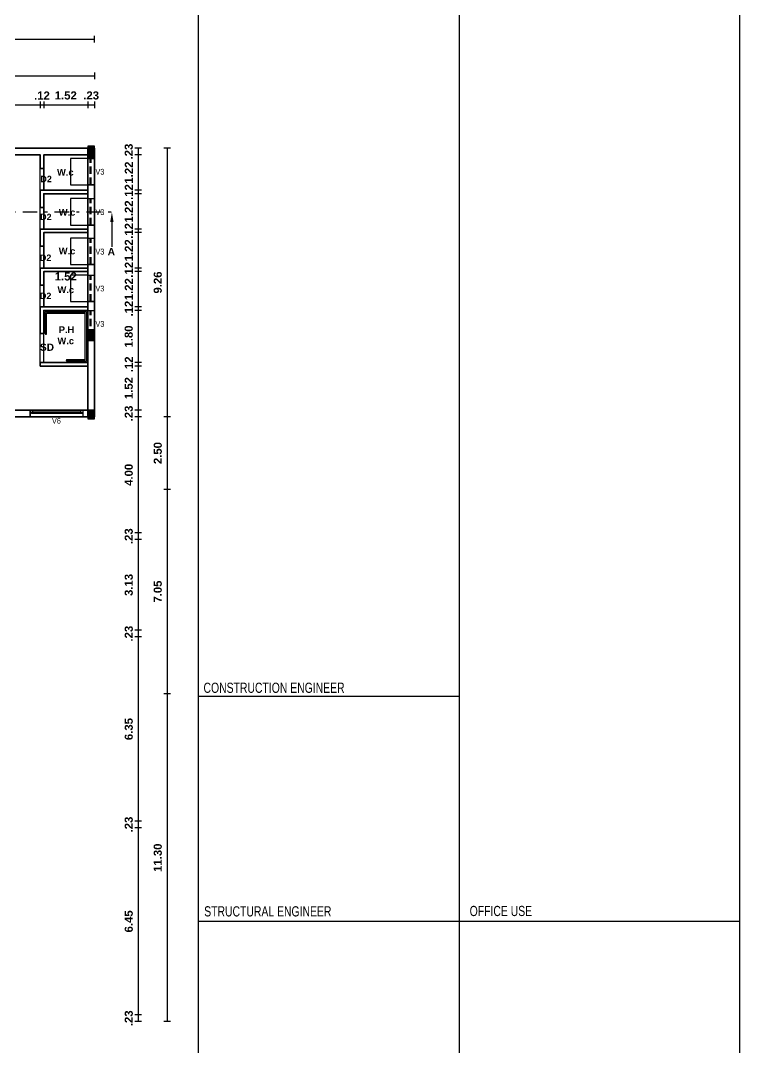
# Model space of a CAD drawing. Header units: metres. Extents: x 0 to 602, y 0 to 196.
# Drawn here: x 362.75 to 387.53, y 67.42 to 102.82 of the extents above; entities that cross this region are included whole.
import ezdxf

# ---------------------------------------------------------------- set-up
doc = ezdxf.new("R2010")
doc.units = ezdxf.units.M
doc.header["$MEASUREMENT"] = 0
doc.linetypes.add('DASHDOT2', pattern=[0.5, 0.25, -0.125, 0, -0.125])
doc.linetypes.add('HIDDEN', pattern=[0.375, 0.25, -0.125])
for name, color, linetype, lineweight in [('BLK_1_FLR_0_BLT_UP_AREA', 4, 'Continuous', 30), ('BLK_1_FLR_0_SP_WC', 7, 'Continuous', 30), ('BLK_1_FLR_0_WATER_CLOSET', 4, 'Continuous', 30)]:
    doc.layers.add(name, color=color, linetype=linetype, lineweight=lineweight)
doc.layers.add('BLK_1_FLR_0_CARPET_AREA', color=10, linetype='Continuous')
doc.layers.add('TOILET_VENTILATION', color=6, linetype='Continuous')
doc.styles.add('.35', font='GILC____.TTF', dxfattribs={"height": 0.35})
doc.styles.add('Ar Bold', font='arialbd.ttf')
doc.styles.get("Standard").update_dxf_attribs({"font": 'swissc.ttf', "height": 0.23})
doc.dimstyles.new('~dimensions', dxfattribs={"dimtxt": 0.28, "dimasz": 0.17, "dimexe": 0.05, "dimexo": 0.0625, "dimgap": 0.06, "dimtad": 1, "dimzin": 4, "dimdsep": 46, "dimtxsty": 'Ar Bold', "dimcen": 0.09, "dimse1": 1, "dimse2": 1, "dimsd1": 1, "dimsd2": 1, "dimclrt": 4, "dimadec": 0, "dimazin": 0, "dimtfac": 1, "dimtix": 1, "dimtofl": 0, "dimtmove": 2, "dimatfit": 3, "dimfxl": 0, "dimtolj": 1, "dimtzin": 0, "dimarcsym": 0})

# ---------------------------------------------------------------- blocks, each defined once
blk = doc.blocks.new('V3-R(p-WOS)')
for p, q in [((0, 0.455), (0, -0.455)), ((0, 0.455), (0.23, 0.455)), ((0.23, 0.455), (0.23, -0.455)), ((0, -0.455), (0.23, -0.455))]:
    blk.add_line(p, q)
at = {"linetype": 'HIDDEN'}
for p, q in [((0.085, -0.455), (0.085, 0.455)), ((0.115, -0.455), (0.115, 0.455))]:
    blk.add_line(p, q, dxfattribs=at)
blk.add_text('V3', height=0.2).set_placement((0.264, -0.109))
blk = doc.blocks.new('*D938')
at = {"layer": 'Defpoints', "color": 0, "linetype": 'Continuous', "lineweight": 30}
for p in [(359.072, 100.031), (363.432, 100.031), (363.432, 100.031)]:
    blk.add_point(p, dxfattribs=at)
at = {"color": 4, "linetype": 'Continuous', "insert": (361.252, 100.234), "char_height": 0.28, "attachment_point": 5, "style": 'Ar Bold'}
blk.add_mtext('\\A1;4.36', dxfattribs=at)
blk = doc.blocks.new('*D939')
at = {"layer": 'Defpoints', "color": 0, "linetype": 'Continuous', "lineweight": 30}
for p in [(363.432, 100.031), (363.552, 100.031), (363.552, 100.031)]:
    blk.add_point(p, dxfattribs=at)
at = {"color": 4, "linetype": 'Continuous', "insert": (363.492, 100.232), "char_height": 0.28, "attachment_point": 5, "style": 'Ar Bold'}
blk.add_mtext('\\A1;.12', dxfattribs=at)
blk = doc.blocks.new('*D940')
at = {"layer": 'Defpoints', "color": 0, "linetype": 'Continuous', "lineweight": 30}
for p in [(363.552, 100.031), (365.072, 100.031), (365.072, 99.916)]:
    blk.add_point(p, dxfattribs=at)
at = {"color": 4, "linetype": 'Continuous', "insert": (364.312, 100.234), "char_height": 0.28, "attachment_point": 5, "style": 'Ar Bold'}
blk.add_mtext('\\A1;1.52', dxfattribs=at)
blk = doc.blocks.new('*D941')
at = {"layer": 'Defpoints', "color": 0, "linetype": 'Continuous', "lineweight": 30}
for p in [(365.072, 99.916), (365.302, 100.031), (365.302, 100.031)]:
    blk.add_point(p, dxfattribs=at)
at = {"color": 4, "linetype": 'Continuous', "insert": (365.187, 100.234), "char_height": 0.28, "attachment_point": 5, "style": 'Ar Bold'}
blk.add_mtext('\\A1;.23', dxfattribs=at)
blk = doc.blocks.new('*D942')
at = {"layer": 'Defpoints', "color": 0, "linetype": 'Continuous', "lineweight": 30}
for p in [(306.612, 101.02), (306.612, 100.916), (365.302, 100.916)]:
    blk.add_point(p, dxfattribs=at)
at = {"color": 4, "linetype": 'Continuous', "insert": (335.957, 101.223), "char_height": 0.28, "attachment_point": 5, "style": 'Ar Bold'}
blk.add_mtext('\\A1;58.69', dxfattribs=at)
blk = doc.blocks.new('*D943')
at = {"layer": 'Defpoints', "color": 0, "linetype": 'Continuous', "lineweight": 30}
for p in [(366.687, 68.536), (366.687, 68.536), (366.687, 68.306)]:
    blk.add_point(p, dxfattribs=at)
at = {"color": 4, "linetype": 'Continuous', "insert": (366.484, 68.421), "char_height": 0.28, "attachment_point": 5, "rotation": 90, "style": 'Ar Bold'}
blk.add_mtext('\\A1;.23', dxfattribs=at)
blk = doc.blocks.new('*D944')
at = {"layer": 'Defpoints', "color": 0, "linetype": 'Continuous', "lineweight": 30}
for p in [(366.687, 74.986), (366.687, 74.986), (366.687, 68.536)]:
    blk.add_point(p, dxfattribs=at)
at = {"color": 4, "linetype": 'Continuous', "insert": (366.484, 71.761), "char_height": 0.28, "attachment_point": 5, "rotation": 90, "style": 'Ar Bold'}
blk.add_mtext('\\A1;6.45', dxfattribs=at)
blk = doc.blocks.new('*D945')
at = {"layer": 'Defpoints', "color": 0, "linetype": 'Continuous', "lineweight": 30}
for p in [(366.687, 75.216), (366.687, 75.216), (366.687, 74.986)]:
    blk.add_point(p, dxfattribs=at)
at = {"color": 4, "linetype": 'Continuous', "insert": (366.484, 75.101), "char_height": 0.28, "attachment_point": 5, "rotation": 90, "style": 'Ar Bold'}
blk.add_mtext('\\A1;.23', dxfattribs=at)
blk = doc.blocks.new('*D946')
at = {"layer": 'Defpoints', "color": 0, "linetype": 'Continuous', "lineweight": 30}
for p in [(366.687, 81.566), (366.687, 81.566), (366.687, 75.216)]:
    blk.add_point(p, dxfattribs=at)
at = {"color": 4, "linetype": 'Continuous', "insert": (366.484, 78.391), "char_height": 0.28, "attachment_point": 5, "rotation": 90, "style": 'Ar Bold'}
blk.add_mtext('\\A1;6.35', dxfattribs=at)
blk = doc.blocks.new('*D947')
at = {"layer": 'Defpoints', "color": 0, "linetype": 'Continuous', "lineweight": 30}
for p in [(366.687, 81.796), (366.687, 81.796), (366.687, 81.566)]:
    blk.add_point(p, dxfattribs=at)
at = {"color": 4, "linetype": 'Continuous', "insert": (366.484, 81.681), "char_height": 0.28, "attachment_point": 5, "rotation": 90, "style": 'Ar Bold'}
blk.add_mtext('\\A1;.23', dxfattribs=at)
blk = doc.blocks.new('*D948')
at = {"layer": 'Defpoints', "color": 0, "linetype": 'Continuous', "lineweight": 30}
for p in [(366.687, 84.926), (366.687, 84.926), (366.687, 81.796)]:
    blk.add_point(p, dxfattribs=at)
at = {"color": 4, "linetype": 'Continuous', "insert": (366.484, 83.361), "char_height": 0.28, "attachment_point": 5, "rotation": 90, "style": 'Ar Bold'}
blk.add_mtext('\\A1;3.13', dxfattribs=at)
blk = doc.blocks.new('*D949')
at = {"layer": 'Defpoints', "color": 0, "linetype": 'Continuous', "lineweight": 30}
for p in [(366.687, 85.156), (366.687, 85.156), (366.687, 84.926)]:
    blk.add_point(p, dxfattribs=at)
at = {"color": 4, "linetype": 'Continuous', "insert": (366.484, 85.041), "char_height": 0.28, "attachment_point": 5, "rotation": 90, "style": 'Ar Bold'}
blk.add_mtext('\\A1;.23', dxfattribs=at)
blk = doc.blocks.new('*D950')
at = {"layer": 'Defpoints', "color": 0, "linetype": 'Continuous', "lineweight": 30}
for p in [(366.687, 89.156), (366.687, 89.156), (366.687, 85.156)]:
    blk.add_point(p, dxfattribs=at)
at = {"color": 4, "linetype": 'Continuous', "insert": (366.484, 87.156), "char_height": 0.28, "attachment_point": 5, "rotation": 90, "style": 'Ar Bold'}
blk.add_mtext('\\A1;4.00', dxfattribs=at)
blk = doc.blocks.new('*D951')
at = {"layer": 'Defpoints', "color": 0, "linetype": 'Continuous', "lineweight": 30}
for p in [(366.687, 89.386), (366.687, 89.386), (366.687, 89.156)]:
    blk.add_point(p, dxfattribs=at)
at = {"color": 4, "linetype": 'Continuous', "insert": (366.484, 89.271), "char_height": 0.28, "attachment_point": 5, "rotation": 90, "style": 'Ar Bold'}
blk.add_mtext('\\A1;.23', dxfattribs=at)
blk = doc.blocks.new('*D952')
at = {"layer": 'Defpoints', "color": 0, "linetype": 'Continuous', "lineweight": 30}
for p in [(366.687, 90.906), (366.687, 90.906), (366.687, 89.386)]:
    blk.add_point(p, dxfattribs=at)
at = {"color": 4, "linetype": 'Continuous', "insert": (366.484, 90.146), "char_height": 0.28, "attachment_point": 5, "rotation": 90, "style": 'Ar Bold'}
blk.add_mtext('\\A1;1.52', dxfattribs=at)
blk = doc.blocks.new('*D953')
at = {"layer": 'Defpoints', "color": 0, "linetype": 'Continuous', "lineweight": 30}
for p in [(366.687, 91.026), (366.687, 91.026), (366.687, 90.906)]:
    blk.add_point(p, dxfattribs=at)
at = {"color": 4, "linetype": 'Continuous', "insert": (366.486, 90.966), "char_height": 0.28, "attachment_point": 5, "rotation": 90, "style": 'Ar Bold'}
blk.add_mtext('\\A1;.12', dxfattribs=at)
blk = doc.blocks.new('*D954')
at = {"layer": 'Defpoints', "color": 0, "linetype": 'Continuous', "lineweight": 30}
for p in [(366.687, 92.826), (366.687, 92.826), (366.687, 91.026)]:
    blk.add_point(p, dxfattribs=at)
at = {"color": 4, "linetype": 'Continuous', "insert": (366.483, 91.926), "char_height": 0.28, "attachment_point": 5, "rotation": 90, "style": 'Ar Bold'}
blk.add_mtext('\\A1;1.80', dxfattribs=at)
blk = doc.blocks.new('*D955')
at = {"layer": 'Defpoints', "color": 0, "linetype": 'Continuous', "lineweight": 30}
for p in [(366.687, 92.946), (366.687, 92.946), (366.687, 92.826)]:
    blk.add_point(p, dxfattribs=at)
at = {"color": 4, "linetype": 'Continuous', "insert": (366.486, 92.886), "char_height": 0.28, "attachment_point": 5, "rotation": 90, "style": 'Ar Bold'}
blk.add_mtext('\\A1;.12', dxfattribs=at)
blk = doc.blocks.new('*D956')
at = {"layer": 'Defpoints', "color": 0, "linetype": 'Continuous', "lineweight": 30}
for p in [(366.687, 94.166), (366.687, 94.166), (366.687, 92.946)]:
    blk.add_point(p, dxfattribs=at)
at = {"color": 4, "linetype": 'Continuous', "insert": (366.486, 93.556), "char_height": 0.28, "attachment_point": 5, "rotation": 90, "style": 'Ar Bold'}
blk.add_mtext('\\A1;1.22', dxfattribs=at)
blk = doc.blocks.new('*D957')
at = {"layer": 'Defpoints', "color": 0, "linetype": 'Continuous', "lineweight": 30}
for p in [(366.687, 94.286), (366.687, 94.286), (366.687, 94.166)]:
    blk.add_point(p, dxfattribs=at)
at = {"color": 4, "linetype": 'Continuous', "insert": (366.486, 94.226), "char_height": 0.28, "attachment_point": 5, "rotation": 90, "style": 'Ar Bold'}
blk.add_mtext('\\A1;.12', dxfattribs=at)
blk = doc.blocks.new('*D958')
at = {"layer": 'Defpoints', "color": 0, "linetype": 'Continuous', "lineweight": 30}
for p in [(366.687, 95.506), (366.687, 95.506), (366.687, 94.286)]:
    blk.add_point(p, dxfattribs=at)
at = {"color": 4, "linetype": 'Continuous', "insert": (366.486, 94.896), "char_height": 0.28, "attachment_point": 5, "rotation": 90, "style": 'Ar Bold'}
blk.add_mtext('\\A1;1.22', dxfattribs=at)
blk = doc.blocks.new('*D959')
at = {"layer": 'Defpoints', "color": 0, "linetype": 'Continuous', "lineweight": 30}
for p in [(366.687, 95.626), (366.687, 95.626), (366.687, 95.506)]:
    blk.add_point(p, dxfattribs=at)
at = {"color": 4, "linetype": 'Continuous', "insert": (366.486, 95.566), "char_height": 0.28, "attachment_point": 5, "rotation": 90, "style": 'Ar Bold'}
blk.add_mtext('\\A1;.12', dxfattribs=at)
blk = doc.blocks.new('*D960')
at = {"layer": 'Defpoints', "color": 0, "linetype": 'Continuous', "lineweight": 30}
for p in [(366.687, 96.846), (366.687, 96.846), (366.687, 95.626)]:
    blk.add_point(p, dxfattribs=at)
at = {"color": 4, "linetype": 'Continuous', "insert": (366.486, 96.236), "char_height": 0.28, "attachment_point": 5, "rotation": 90, "style": 'Ar Bold'}
blk.add_mtext('\\A1;1.22', dxfattribs=at)
blk = doc.blocks.new('*D961')
at = {"layer": 'Defpoints', "color": 0, "linetype": 'Continuous', "lineweight": 30}
for p in [(366.687, 96.966), (366.687, 96.966), (366.687, 96.846)]:
    blk.add_point(p, dxfattribs=at)
at = {"color": 4, "linetype": 'Continuous', "insert": (366.486, 96.906), "char_height": 0.28, "attachment_point": 5, "rotation": 90, "style": 'Ar Bold'}
blk.add_mtext('\\A1;.12', dxfattribs=at)
blk = doc.blocks.new('*D962')
at = {"layer": 'Defpoints', "color": 0, "linetype": 'Continuous', "lineweight": 30}
for p in [(366.687, 98.186), (366.687, 98.186), (366.687, 96.966)]:
    blk.add_point(p, dxfattribs=at)
at = {"color": 4, "linetype": 'Continuous', "insert": (366.486, 97.576), "char_height": 0.28, "attachment_point": 5, "rotation": 90, "style": 'Ar Bold'}
blk.add_mtext('\\A1;1.22', dxfattribs=at)
blk = doc.blocks.new('*D963')
at = {"layer": 'Defpoints', "color": 0, "linetype": 'Continuous', "lineweight": 30}
for p in [(366.687, 98.416), (366.687, 98.416), (366.687, 98.186)]:
    blk.add_point(p, dxfattribs=at)
at = {"color": 4, "linetype": 'Continuous', "insert": (366.484, 98.301), "char_height": 0.28, "attachment_point": 5, "rotation": 90, "style": 'Ar Bold'}
blk.add_mtext('\\A1;.23', dxfattribs=at)
blk = doc.blocks.new('*D964')
at = {"layer": 'Defpoints', "color": 0, "linetype": 'Continuous', "lineweight": 30}
for p in [(367.687, 79.606), (367.687, 79.606), (367.687, 68.306)]:
    blk.add_point(p, dxfattribs=at)
at = {"color": 4, "linetype": 'Continuous', "insert": (367.484, 73.956), "char_height": 0.28, "attachment_point": 5, "rotation": 90, "style": 'Ar Bold'}
blk.add_mtext('\\A1;11.30', dxfattribs=at)
blk = doc.blocks.new('*D965')
at = {"layer": 'Defpoints', "color": 0, "linetype": 'Continuous', "lineweight": 30}
for p in [(367.687, 86.656), (367.687, 86.656), (367.687, 79.606)]:
    blk.add_point(p, dxfattribs=at)
at = {"color": 4, "linetype": 'Continuous', "insert": (367.484, 83.131), "char_height": 0.28, "attachment_point": 5, "rotation": 90, "style": 'Ar Bold'}
blk.add_mtext('\\A1;7.05', dxfattribs=at)
blk = doc.blocks.new('*D966')
at = {"layer": 'Defpoints', "color": 0, "linetype": 'Continuous', "lineweight": 30}
for p in [(367.687, 89.156), (367.687, 89.156), (367.687, 86.656)]:
    blk.add_point(p, dxfattribs=at)
at = {"color": 4, "linetype": 'Continuous', "insert": (367.484, 87.906), "char_height": 0.28, "attachment_point": 5, "rotation": 90, "style": 'Ar Bold'}
blk.add_mtext('\\A1;2.50', dxfattribs=at)
blk = doc.blocks.new('*D967')
at = {"layer": 'Defpoints', "color": 0, "linetype": 'Continuous', "lineweight": 30}
for p in [(367.687, 98.416), (367.687, 98.416), (367.687, 89.156)]:
    blk.add_point(p, dxfattribs=at)
at = {"color": 4, "linetype": 'Continuous', "insert": (367.483, 93.786), "char_height": 0.28, "attachment_point": 5, "rotation": 90, "style": 'Ar Bold'}
blk.add_mtext('\\A1;9.26', dxfattribs=at)
blk = doc.blocks.new('*D1016')
at = {"layer": 'Defpoints', "color": 0, "linetype": 'Continuous', "lineweight": 30}
for p in [(363.552, 94.166), (365.072, 94.166), (363.552, 93.791)]:
    blk.add_point(p, dxfattribs=at)
at = {"color": 4, "linetype": 'Continuous', "insert": (364.312, 93.994), "char_height": 0.28, "attachment_point": 5, "style": 'Ar Bold'}
blk.add_mtext('\\A1;1.52', dxfattribs=at)
blk = doc.blocks.new('*D1107')
at = {"layer": 'Defpoints', "color": 0, "linetype": 'Continuous', "lineweight": 30}
for p in [(320.252, 102.289), (365.301, 102.126), (365.302, 102.289)]:
    blk.add_point(p, dxfattribs=at)
at = {"color": 4, "linetype": 'Continuous', "insert": (342.777, 102.391), "char_height": 0.28, "attachment_point": 5, "rotation": 359.8406, "style": 'Ar Bold'}
blk.add_mtext('\\A1;45.05', dxfattribs=at)

msp = doc.modelspace()

# ---------------------------------------------------------------- hatches: boundary and pattern name
at = {"linetype": 'Continuous', "ltscale": 0.1}
h = msp.add_hatch(color=8, dxfattribs=at)
h.dxf.hatch_style = 1
h.paths.add_polyline_path([(365.072, 98.491), (365.072, 98.111), (365.302, 98.111), (365.302, 98.491)])
h = msp.add_hatch(color=8, dxfattribs=at)
h.dxf.hatch_style = 1
h.paths.add_polyline_path([(365.072, 91.781), (365.072, 92.161), (365.302, 92.161), (365.302, 91.781)])
h = msp.add_hatch(color=8, dxfattribs=at)
h.dxf.hatch_style = 1
h.paths.add_polyline_path([(365.072, 89.386), (365.072, 89.086), (365.302, 89.086), (365.302, 89.386)])

# ---------------------------------------------------------------- linework, layer by layer
at = {"color": 5}
for p, q in [((368.884, 64.21), (368.884, 139.094)), ((377.884, 64.21), (377.884, 131.645)), ((368.884, 79.526), (377.884, 79.526)), ((368.884, 71.775), (387.534, 71.775))]:
    msp.add_line(p, q, dxfattribs=at)
at = {"linetype": 'Continuous'}
for p, q in [((306.612, 102.174), (365.302, 102.174)), ((365.302, 102.059), (365.302, 102.289)), ((306.612, 100.916), (365.302, 100.916)), ((365.302, 101.031), (365.302, 100.801)), ((306.612, 99.916), (365.302, 99.916)), ((363.432, 100.031), (363.432, 99.801)), ((363.552, 100.031), (363.552, 99.801)), ((365.072, 100.031), (365.072, 99.801)), ((365.302, 100.031), (365.302, 99.801)), ((366.917, 98.416), (366.687, 98.416)), ((366.917, 98.186), (366.687, 98.186)), ((366.802, 98.416), (366.802, 68.306)), ((367.917, 98.416), (367.687, 98.416)), ((367.802, 98.416), (367.802, 68.306)), ((366.917, 96.966), (366.687, 96.966)), ((366.917, 96.846), (366.687, 96.846)), ((366.917, 95.626), (366.687, 95.626)), ((366.917, 95.506), (366.687, 95.506)), ((366.917, 94.286), (366.687, 94.286)), ((366.917, 94.166), (366.687, 94.166)), ((366.917, 92.946), (366.687, 92.946)), ((366.917, 92.826), (366.687, 92.826)), ((366.917, 91.026), (366.687, 91.026)), ((366.917, 90.906), (366.687, 90.906)), ((366.917, 89.386), (366.687, 89.386)), ((366.917, 89.156), (366.687, 89.156)), ((367.917, 89.156), (367.687, 89.156)), ((367.917, 86.656), (367.687, 86.656)), ((366.917, 85.156), (366.687, 85.156)), ((366.917, 84.926), (366.687, 84.926)), ((366.917, 81.796), (366.687, 81.796)), ((366.917, 81.566), (366.687, 81.566)), ((367.917, 79.606), (367.687, 79.606)), ((366.917, 75.216), (366.687, 75.216)), ((366.917, 74.986), (366.687, 74.986)), ((366.917, 68.536), (366.687, 68.536)), ((366.917, 68.306), (366.687, 68.306)), ((367.917, 68.306), (367.687, 68.306))]:
    msp.add_line(p, q, dxfattribs=at)
at = {"linetype": 'Continuous', "ltscale": 0.1}
for p, q in [((365.302, 98.416), (306.612, 98.416)), ((363.432, 98.186), (359.072, 98.186)), ((363.432, 90.906), (363.432, 98.186)), ((365.072, 98.186), (363.552, 98.186)), ((363.552, 97.716), (363.552, 98.186)), ((365.302, 89.156), (365.302, 98.416)), ((363.552, 97.716), (363.432, 97.716)), ((365.072, 96.966), (363.432, 96.966)), ((365.072, 96.846), (363.552, 96.846)), ((363.552, 96.376), (363.552, 96.846)), ((363.552, 96.376), (363.432, 96.376)), ((365.072, 95.626), (363.432, 95.626)), ((363.552, 95.036), (363.552, 95.506)), ((365.072, 95.506), (363.552, 95.506)), ((363.552, 95.036), (363.432, 95.036)), ((365.072, 94.286), (363.432, 94.286)), ((363.552, 93.696), (363.552, 94.166)), ((365.072, 94.166), (363.552, 94.166)), ((363.552, 93.696), (363.432, 93.696)), ((365.072, 92.946), (363.432, 92.946)), ((363.552, 92.026), (363.552, 92.826)), ((365.072, 92.826), (363.552, 92.826)), ((363.552, 92.026), (363.432, 92.026)), ((365.072, 91.781), (365.072, 91.856)), ((365.302, 91.781), (365.302, 91.856)), ((365.072, 91.026), (363.432, 91.026)), ((365.072, 90.906), (363.432, 90.906)), ((365.302, 89.156), (365.302, 89.386)), ((315.952, 89.156), (365.302, 89.156))]:
    msp.add_line(p, q, dxfattribs=at)
at = {"color": 71, "linetype": 'DASHDOT2', "ltscale": 2}
msp.add_line((305.629, 96.22), (365.902, 96.22), dxfattribs=at)
at = {"color": 8, "linetype": 'Continuous', "ltscale": 0.1}
for p, q in [((363.602, 92.026), (363.602, 92.776)), ((363.602, 92.776), (365.022, 92.776)), ((364.205, 92.776), (364.205, 92.826)), ((364.255, 92.776), (364.255, 92.826)), ((365.022, 92.776), (365.022, 91.076)), ((363.549, 92.448), (363.599, 92.451)), ((363.552, 92.398), (363.602, 92.401)), ((363.652, 92.026), (363.652, 92.726)), ((363.652, 92.726), (364.972, 92.726)), ((364.972, 92.726), (364.972, 91.126)), ((365.022, 92.4), (365.072, 92.4)), ((365.022, 92.35), (365.072, 92.35)), ((365.022, 91.444), (365.072, 91.444)), ((365.022, 91.394), (365.072, 91.394)), ((364.972, 91.126), (364.352, 91.126)), ((365.022, 91.076), (364.352, 91.076)), ((364.651, 91.026), (364.651, 91.076)), ((364.701, 91.026), (364.701, 91.076))]:
    msp.add_line(p, q, dxfattribs=at)
for p, q in [((363.085, 89.386), (364.905, 89.386)), ((363.085, 89.386), (363.085, 89.156)), ((363.135, 89.286), (363.085, 89.286)), ((363.135, 89.316), (363.135, 89.286)), ((363.165, 89.316), (363.135, 89.316)), ((363.135, 89.286), (364.855, 89.286)), ((363.165, 89.386), (363.165, 89.316)), ((364.825, 89.316), (363.165, 89.316)), ((364.825, 89.386), (364.825, 89.316)), ((364.825, 89.316), (364.855, 89.316)), ((364.855, 89.316), (364.855, 89.286)), ((364.855, 89.286), (364.905, 89.286)), ((364.905, 89.386), (364.905, 89.156)), ((363.085, 89.156), (364.905, 89.156))]:
    msp.add_line(p, q)
at = {"color": 5}
msp.add_lwpolyline([(387.534, 64.21), (303.031, 64.21), (303.031, 139.094), (387.534, 139.094)], close=True, dxfattribs=at)
at = {"color": 5, "linetype": 'Continuous', "ltscale": 0.1}
for points in [[(365.072, 98.491), (365.072, 98.111), (365.302, 98.111), (365.302, 98.491)], [(365.072, 91.781), (365.072, 92.161), (365.302, 92.161), (365.302, 91.781)], [(365.072, 89.386), (365.072, 89.086), (365.302, 89.086), (365.302, 89.386)]]:
    msp.add_lwpolyline(points, close=True, dxfattribs=at)
at = {"linetype": 'Continuous', "ltscale": 0.1}
msp.add_lwpolyline([(359.072, 89.386), (365.072, 89.386), (365.072, 98.186)], dxfattribs=at)
at = {"color": 1, "linetype": 'Continuous', "ltscale": 0.1}
for points in [[(365.072, 98.416), (362.519, 98.416), (362.519, 98.186), (363.432, 98.186), (363.432, 97.716), (363.552, 97.716), (363.552, 98.186), (365.072, 98.186)], [(365.302, 97.157), (365.072, 97.157), (365.072, 96.677), (365.302, 96.677)], [(365.302, 95.767), (365.072, 95.767), (365.072, 95.315), (365.302, 95.315)], [(365.302, 94.405), (365.072, 94.405), (365.072, 94.043), (365.302, 94.043)], [(365.302, 93.133), (365.072, 93.133), (365.072, 92.822), (365.302, 92.822)], [(365.302, 91.781), (365.072, 91.781), (365.072, 89.386), (365.302, 89.386)], [(363.085, 89.386), (361.128, 89.386), (361.128, 89.156), (363.085, 89.156)], [(365.072, 89.386), (364.905, 89.386), (364.905, 89.156), (365.072, 89.156)]]:
    msp.add_lwpolyline(points, close=True, dxfattribs=at)
at = {"color": 1}
msp.add_lwpolyline([(365.902, 95.87), (365.902, 95.02)], dxfattribs=at)
at = {"color": 8, "linetype": 'Continuous', "ltscale": 0.1}
for centre, start, end in [((363.627, 92.026), 180, 0), ((364.352, 91.101), 90, 270)]:
    msp.add_arc(centre, 0.025, start, end, dxfattribs=at)
at = {"color": 1}
msp.add_solid([(365.844, 95.87), (365.902, 96.22), (365.96, 95.87)], dxfattribs=at)
at = {"layer": 'BLK_1_FLR_0_BLT_UP_AREA', "color": 26, "lineweight": 35}
msp.add_lwpolyline([(306.612, 98.416), (365.302, 98.416), (365.302, 89.156), (315.952, 89.156), (315.952, 86.656), (320.252, 86.656), (320.252, 79.606), (315.952, 79.606), (315.952, 68.306), (306.612, 68.306)], close=True, dxfattribs=at)
at = {"layer": 'BLK_1_FLR_0_CARPET_AREA', "color": 26, "lineweight": 35}
msp.add_lwpolyline([(359.072, 98.186), (363.432, 98.186), (363.432, 97.716), (363.552, 97.716), (363.552, 98.186), (365.072, 98.186), (365.072, 96.966), (363.432, 96.966), (363.432, 96.376), (363.552, 96.376), (363.552, 96.846), (365.072, 96.846), (365.072, 95.626), (363.432, 95.626), (363.432, 95.036), (363.552, 95.036), (363.552, 95.506), (365.072, 95.506), (365.072, 94.286), (363.432, 94.286), (363.432, 93.696), (363.552, 93.696), (363.552, 94.166), (365.072, 94.166), (365.072, 92.946), (363.432, 92.946), (363.432, 92.026), (363.552, 92.026), (363.552, 92.826), (365.072, 92.826), (365.072, 91.026), (363.432, 91.026), (363.432, 90.906), (365.072, 90.906), (365.072, 89.386), (359.072, 89.386)], dxfattribs=at)
at = {"layer": 'BLK_1_FLR_0_SP_WC', "color": 233, "lineweight": 30}
msp.add_lwpolyline([(363.552, 92.826), (365.072, 92.826), (365.072, 91.026), (363.552, 91.026)], close=True, dxfattribs=at)
at = {"layer": 'BLK_1_FLR_0_WATER_CLOSET', "color": 2, "linetype": 'Continuous', "lineweight": 35, "ltscale": 0.25}
for points in [[(363.552, 98.186), (365.072, 98.186), (365.072, 96.966), (363.552, 96.966)], [(363.552, 96.846), (365.072, 96.846), (365.072, 95.626), (363.552, 95.626)], [(363.552, 95.506), (365.072, 95.506), (365.072, 94.286), (363.552, 94.286)], [(363.552, 94.166), (365.072, 94.166), (365.072, 92.946), (363.552, 92.946)]]:
    msp.add_lwpolyline(points, close=True, dxfattribs=at)
at = {"layer": 'TOILET_VENTILATION', "color": 6, "lineweight": 30}
for points in [[(364.47, 97.159), (365.072, 97.159), (365.072, 98.067), (364.47, 98.067)], [(364.47, 95.769), (365.072, 95.769), (365.072, 96.677), (364.47, 96.677)], [(364.47, 94.407), (365.072, 94.407), (365.072, 95.315), (364.47, 95.315)], [(364.47, 93.135), (365.072, 93.135), (365.072, 94.043), (364.47, 94.043)]]:
    msp.add_lwpolyline(points, close=True, dxfattribs=at)

# ---------------------------------------------------------------- block references
at = {"linetype": 'Continuous', "ltscale": 0.1}
for p in [(365.072, 97.612), (365.072, 96.222), (365.072, 94.86), (365.072, 93.588), (365.072, 92.367)]:
    msp.add_blockref('V3-R(p-WOS)', p, dxfattribs=at)

# ---------------------------------------------------------------- texts
for s, height, style, p in [('D2', 0.22, 'Ar Bold', (363.439, 97.245)), ('W.c', 0.23, 'Ar Bold', (364.011, 97.471)), ('W.c', 0.23, 'Ar Bold', (364.071, 96.092)), ('D2', 0.22, 'Ar Bold', (363.429, 95.937)), ('W.c', 0.23, 'Ar Bold', (364.071, 94.757)), ('A', 0.25, 'Ar Bold', (365.756, 94.728)), ('D2', 0.22, 'Ar Bold', (363.421, 94.531)), ('W.c', 0.23, 'Ar Bold', (364.028, 93.421)), ('D2', 0.22, 'Ar Bold', (363.422, 93.215)), ('P.H', 0.23, 'Ar Bold', (364.069, 92.045)), ('W.c', 0.23, 'Ar Bold', (364.025, 91.659)), ('SD', 0.25, 'Ar Bold', (363.422, 91.431)), ('CONSTRUCTION ENGINEER', 0.35, '.35', (369.06, 79.641)), ('STRUCTURAL ENGINEER', 0.35, '.35', (369.084, 71.933)), ('OFFICE USE', 0.35, '.35', (378.234, 71.946))]:
    msp.add_text(s, height=height, dxfattribs=dict(style=style)).set_placement(p)
msp.add_text('V6', height=0.2).set_placement((363.836, 88.919))

# ---------------------------------------------------------------- dimensions: what is measured, and where the dimension line sits
at = {"linetype": 'Continuous'}
for base, p1, p2, angle, picture, middle in [((365.301, 102.126), (320.252, 102.289), (365.302, 102.289), 179.8406, '*D1107', (342.777, 102.391)), ((363.432, 100.031), (359.072, 100.031), (363.432, 100.031), 180, '*D938', (361.252, 100.234)), ((363.552, 100.031), (363.432, 100.031), (363.552, 100.031), 180, '*D939', (363.492, 100.232)), ((365.072, 100.031), (363.552, 100.031), (365.072, 99.916), 180, '*D940', (364.312, 100.234)), ((365.302, 100.031), (365.072, 99.916), (365.302, 100.031), 180, '*D941', (365.187, 100.234)), ((366.687, 98.416), (366.687, 98.186), (366.687, 98.416), 270, '*D963', (366.484, 98.301)), ((366.687, 98.186), (366.687, 96.966), (366.687, 98.186), 270, '*D962', (366.486, 97.576)), ((367.687, 98.416), (367.687, 89.156), (367.687, 98.416), 270, '*D967', (367.483, 93.786)), ((366.687, 96.966), (366.687, 96.846), (366.687, 96.966), 270, '*D961', (366.486, 96.906)), ((366.687, 96.846), (366.687, 95.626), (366.687, 96.846), 270, '*D960', (366.486, 96.236)), ((366.687, 95.626), (366.687, 95.506), (366.687, 95.626), 270, '*D959', (366.486, 95.566)), ((366.687, 95.506), (366.687, 94.286), (366.687, 95.506), 270, '*D958', (366.486, 94.896)), ((366.687, 94.286), (366.687, 94.166), (366.687, 94.286), 270, '*D957', (366.486, 94.226)), ((366.687, 94.166), (366.687, 92.946), (366.687, 94.166), 270, '*D956', (366.486, 93.556)), ((366.687, 92.946), (366.687, 92.826), (366.687, 92.946), 270, '*D955', (366.486, 92.886)), ((366.687, 92.826), (366.687, 91.026), (366.687, 92.826), 270, '*D954', (366.483, 91.926)), ((366.687, 91.026), (366.687, 90.906), (366.687, 91.026), 270, '*D953', (366.486, 90.966)), ((366.687, 90.906), (366.687, 89.386), (366.687, 90.906), 270, '*D952', (366.484, 90.146)), ((366.687, 89.386), (366.687, 89.156), (366.687, 89.386), 270, '*D951', (366.484, 89.271)), ((366.687, 89.156), (366.687, 85.156), (366.687, 89.156), 270, '*D950', (366.484, 87.156)), ((367.687, 89.156), (367.687, 86.656), (367.687, 89.156), 270, '*D966', (367.484, 87.906)), ((367.687, 86.656), (367.687, 79.606), (367.687, 86.656), 270, '*D965', (367.484, 83.131)), ((366.687, 85.156), (366.687, 84.926), (366.687, 85.156), 270, '*D949', (366.484, 85.041)), ((366.687, 84.926), (366.687, 81.796), (366.687, 84.926), 270, '*D948', (366.484, 83.361)), ((366.687, 81.796), (366.687, 81.566), (366.687, 81.796), 270, '*D947', (366.484, 81.681)), ((366.687, 81.566), (366.687, 75.216), (366.687, 81.566), 270, '*D946', (366.484, 78.391)), ((366.687, 75.216), (366.687, 74.986), (366.687, 75.216), 270, '*D945', (366.484, 75.101)), ((366.687, 74.986), (366.687, 68.536), (366.687, 74.986), 270, '*D944', (366.484, 71.761))]:
    dim = msp.add_linear_dim(base=base, p1=p1, p2=p2, angle=angle, dimstyle='~dimensions', dxfattribs=at)
    dim.commit()
    dim.dimension.update_dxf_attribs({"geometry": picture, "text_midpoint": middle})
for p1, p2, distance, picture, middle in [((365.302, 100.916), (306.612, 100.916), -0.104, '*D942', (335.957, 101.223)), ((365.072, 94.166), (363.552, 94.166), 0.375, '*D1016', (364.312, 93.994)), ((367.687, 68.306), (367.687, 79.606), 0, '*D964', (367.484, 73.956)), ((366.687, 68.306), (366.687, 68.536), 0, '*D943', (366.484, 68.421))]:
    dim = msp.add_aligned_dim(p1=p1, p2=p2, distance=distance, dimstyle='~dimensions', dxfattribs=at)
    dim.commit()
    dim.dimension.update_dxf_attribs({"geometry": picture, "text_midpoint": middle})

doc.saveas('drawing.dxf')
